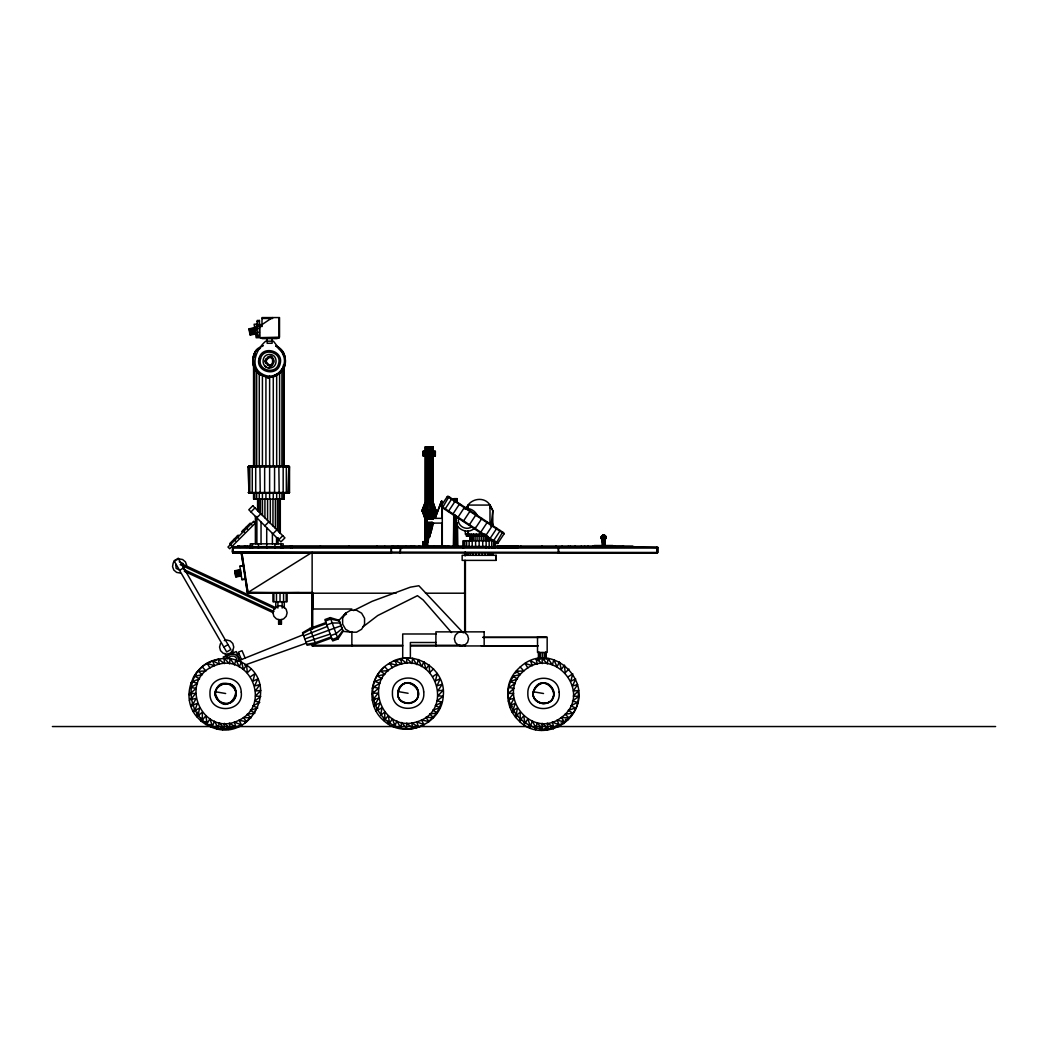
<?xml version="1.0" encoding="UTF-8"?>
<svg xmlns="http://www.w3.org/2000/svg" width="1048" height="1048" viewBox="0 0 1048 1048"><rect width="100%" height="100%" fill="white"/><g stroke="black" fill="none" stroke-linecap="round" stroke-linejoin="round"><path stroke-width="1.5" d="M391.52 546.663L233.377 546.663L232.826 553.056L232.722 547.947M237.49 546.807L237.49 546.113L251.52 546.113M244.996 546.807L244.996 546.113M253.577 466.15L253.577 364.756M256.026 330.683L256.026 326.138L262.223 326.491M262.498 515.433L262.419 493.189M264.921 517.856L264.921 499.123M270.319 523.253L270.319 499.123M272.965 525.913L272.965 499.123M279.017 338.059L279.017 318.186M279.606 499.123L279.606 493.189M280.301 533.236L280.301 499.123M283.484 499.123L283.484 493.189M284.021 499.123L284.021 493.189M284.204 493.189L284.191 499.123L253.577 499.123L253.577 493.189M292.261 546.663L292.261 545.956M423.143 455.88L423.143 451.321M423.602 455.88L423.602 451.321M424.296 546.349L424.296 541.659M424.335 455.88L424.335 451.321M425.069 518.93L433.243 518.93L436.296 511.411L433.243 502.647L425.069 502.647L422.03 510.402L425.069 518.93L425.069 541.659L425.174 518.93L422.2 510.402L425.174 502.647L425.147 455.88M425.278 546.349L425.278 541.659M425.305 455.88L425.305 451.321M425.475 518.93L425.475 541.659L425.475 518.93L422.724 510.402L425.475 502.647L425.554 455.88M425.96 518.93L425.96 541.659L425.96 518.93L423.575 510.402L425.96 502.647L426.025 455.88M426.457 546.349L426.457 541.659M426.484 455.88L426.484 451.321M426.615 541.659L426.615 522.179M426.654 455.88L426.615 502.647L424.715 510.402L426.615 518.93M427.388 541.659L427.388 522.179M427.414 455.88C429.811 476.906 424.244 498.232 427.388 518.93M427.767 544.79L427.767 541.659M427.781 455.88L427.781 451.321M428.252 522.179L428.252 541.659L422.934 541.659L422.934 546.349M428.265 455.88L427.571 510.402L428.252 518.93M429.156 536.799L429.156 522.179M430.073 536.799L430.073 522.179M430.073 451.321L430.073 446.828M430.938 533.55L430.938 522.179M431.711 530.301L431.711 522.179M432.352 527.052L432.352 522.179M433.243 451.321L433.243 446.828L425.069 446.828L425.174 451.321M435.903 646.053L435.903 631.865L484.163 631.865M440.894 547.37L440.894 546.676M441.798 501.298L441.798 518.354L425.829 518.354L425.829 523.109L441.798 523.109L441.798 547.004M442.295 547.004L442.295 501.298L441.365 501.298L435.116 518.354L441.378 501.298M445.204 546.807L445.204 546.113M448.361 546.663L448.361 545.956M453.941 546.807L453.941 546.113M455.553 546.794L455.553 516.31M455.553 501.861L455.553 498.651M489.979 524.472L490.006 505.071C484.084 495.534 468.784 498.73 466.019 509.289M496.176 560.379L496.176 555.322L462.155 555.322L462.155 560.379L496.176 560.379L496.176 555.322M538.96 660.279L538.947 651.961M544.292 659.192L544.292 652.865M556.265 546.807L556.265 546.113M558.82 552.479L558.322 547.37L558.322 553.056L657.358 553.056L657.424 547.947L656.795 547.37L657.424 552.479L232.145 551.916L232.708 546.807L251.127 546.807M562.108 546.807L562.108 546.113M568.357 546.807L568.357 546.113M575.077 546.807L575.077 546.113M581.326 546.807L581.326 546.113M594.295 546.807L594.295 546.113M601.002 546.807L601.002 546.113M608.508 546.807L608.508 546.113M615.228 546.807L615.228 546.113M622.722 546.807L622.722 546.113M632.809 546.807L632.809 546.113L494.591 546.113M259.76 326.897L259.773 323.963M492.796 526.345L492.822 510.704L490.006 505.071L468.26 505.071L466.019 509.394M200.888 717.932L200.875 720.972C249.581 757.743 291.226 671.401 230.128 658.498C168.977 655.288 184.907 748.311 241.512 724.941L239.075 720.212C202.984 738.853 176.64 680.322 214.526 665.677C248.9 651.083 272.794 704.151 239.075 720.212L246.594 721.81L243.398 717.553L251.088 717.854L247.21 714.199L254.847 713.203L250.407 710.256L257.756 707.99L252.896 705.828L259.76 702.343L254.599 701.047L260.769 696.462L255.463 696.042L260.769 690.475L255.463 690.973L259.76 684.58L254.625 685.968L257.769 678.947L252.935 681.174L254.847 673.72L250.472 676.746M383.673 717.5L383.66 720.552C404.201 740.15 441.771 724.142 443.212 696.226C446.92 668.087 411.235 646.944 388.454 664.078M454.753 546.794L454.858 514.699M454.898 501.861L454.911 498.651M519.756 718.627L519.743 721.679C541.672 742.94 582.216 722.491 578.155 692.217M454.072 546.794L454.269 514.699M454.347 501.861L454.374 498.651M453.627 546.794L453.876 514.699M489.992 507.887L490.006 505.071L492.822 510.704L490.923 526.345M453.47 546.794L453.745 514.699M312.356 629.023L312.841 593.207L312.134 592.5L247.315 592.513L241.171 552.348L243.621 566.798M464.867 632.271L464.827 560.523M464.683 593.207L465.26 560.523M452.618 514.463L459.666 503.787M492.481 525.415L485.434 536.104M541.672 727.77L541.541 730.43L539.628 728.059M228.621 703.195C250.538 693.213 218.246 669.96 215.429 693.514C225.831 725.046 252.633 677.021 220.263 684.711C202.513 698.322 235.525 714.867 235.879 692.597C233.796 673.602 204.91 688.431 218.914 701.099M398.017 691.562C395.253 703.915 415.44 708.199 418.021 695.833C421.532 684.737 404.279 677.794 399.131 688.222C390.38 708.658 427.06 707.125 416.593 687.488C402.458 670.576 386.856 703.68 409.388 703.418C432.667 697.274 404.594 668.821 398.017 691.562L408.091 693.278M533.445 691.785C530.864 703.116 548.667 708.487 552.872 697.693C557.772 688.235 544.37 678.305 536.746 685.746C521.603 702.239 556.894 712.732 553.462 690.881C544.633 668.834 519.31 699.409 543.139 703.667C568.475 700.863 541.79 667.249 533.445 691.785L543.519 693.514M385.441 718.574L383.66 720.552C365.569 705.592 369.04 674.283 389.62 663.214L396.982 665.441C434.527 649.93 455.801 710.479 416.803 721.862C381.315 733.495 362.019 678.58 396.982 665.441L394.952 660.528L401.829 663.96L400.677 658.773L406.873 663.332L406.598 658.013L411.943 663.554L412.571 658.275L416.908 664.629L418.414 659.533L421.61 666.528L423.968 661.76L425.92 669.2L429.051 664.891L429.732 672.567L433.545 668.847M430.073 518.93L430.741 510.402L430.047 455.88M233.324 547.947L232.826 553.056L233.39 547.37M254.454 368.359C251.586 362.503 252.411 354.735 256.891 349.914C250.38 357.014 251.887 368.857 259.655 374.267C283.694 383.909 252.332 373.023 254.454 368.359C249.974 346.168 261.987 347.844 263.336 345.512M232.656 551.916L233.193 552.479L233.232 546.807L232.708 552.479M232.708 546.807L233.377 546.663M265.026 361.193C276.122 343.705 276.122 378.669 265.026 361.193L265.93 361.193C274.825 347.176 274.825 375.197 265.93 361.193M513.363 547.37L513.455 546.663L512.747 547.37M456.011 516.337C451.858 527.341 467.853 536.602 475.15 527.354M197.535 712.155L196.736 716.662L200.875 720.972L202.644 718.994M430.938 518.93C434.082 498.232 428.501 476.906 430.898 455.88M516.127 714.356L515.603 717.369L519.743 721.679L521.511 719.701M457.675 517.804L464.644 507.062M487.425 522.087L480.377 532.764M217.316 726.369L216.739 728.976L215.259 726.303M536.183 727.076L535.607 729.67L534.126 727.011M605.862 537.847L604.709 539.72L602.443 539.72C598.225 537.205 605.141 532.384 605.993 537.257L601.159 537.257M264.646 466.819L264.817 466.15L259.917 466.819L260.232 493.189L264.646 492.521L264.646 466.819L269.624 466.15M274.563 492.521L274.393 493.189L279.161 492.521L278.847 466.15L274.563 466.819L274.563 492.521L269.624 493.189M604.644 545.536L604.513 539.72L605.993 537.847C605.875 532.436 598.251 536.746 602.508 539.72L602.508 545.536M431.711 518.93L433.61 510.402L431.711 502.647L431.658 455.88M216.726 660.057C191.863 664.458 180.151 697.627 196.736 716.662L198.819 715.011M268.393 365.582L268.629 364.717M270.515 357.669L270.751 356.792M220.512 643.511L219.556 647.061L220.512 650.611L223.106 653.205L226.656 654.162L230.206 653.205L232.8 650.611L233.756 647.061L232.8 643.511L230.206 640.918L226.656 639.974L224.285 640.603M426.064 546.886L433.531 523.109M432.352 518.93L434.737 510.402L432.352 502.647L432.287 455.88M439.571 707.19L441.064 702.959M194.417 708.841L193.395 711.71L195.727 710.426M376.18 711.291L377.201 708.409M513.284 709.535L512.249 712.417L515.603 717.369L517.686 715.705M432.837 518.93L435.588 510.402L432.837 502.647L432.772 455.88M263.192 376.009L259.655 374.267L254.572 368.293M255.227 353.53L254.323 357.158M267.004 376.966C284.571 380.254 292.798 352.77 276.109 346.063M433.138 518.93L436.112 511.411L433.138 502.647M463.229 521.459L470.277 510.769M481.884 518.419L474.836 529.109M212.037 724.758L211.028 727.22L210.019 724.338M393.812 726.801L394.821 724.338M530.904 725.465L529.895 727.928L528.886 725.046M230.285 702.566C225.648 705.042 219.189 703.169 216.753 698.413M398.436 689.872L399.209 688.261M259.917 466.819L260.232 466.15L255.712 466.819L255.712 492.521L256.157 493.189L259.917 492.521M279.161 492.521L278.847 493.189L283.17 492.521L283.17 466.819L282.724 466.15L279.161 466.819M400.65 547.37L400.153 553.056L400.65 547.37L657.83 547.37L657.83 552.479M248.913 493.189L248.428 466.819L249.097 466.15L248.245 466.819L289.523 466.819L288.685 466.15L289.523 466.819L289.523 492.521L287.873 493.189L288.855 466.15L248.913 466.15L248.245 466.819L248.913 493.189L288.855 493.189L289.34 466.819L282.908 466.373M253.367 714.238L255.555 710.334M439.073 708.605L436.151 713.819L427.911 722.426M192.426 703.601L190.919 706.26L193.448 705.396M375.21 703.182L373.717 705.841L376.232 704.976M267.306 365.123L267.751 364.35M271.393 358.036L271.851 357.25M345.578 613.198L342.631 618.281L342.631 624.163L345.578 629.245L350.661 632.193L356.543 632.193L361.626 629.245L364.56 624.163L364.56 618.281L361.626 613.198L356.543 610.25L350.661 610.25L345.578 613.198L339.067 620.246L343.063 631.328L338.019 638.992L332.688 640.931L324.906 619.565L330.238 617.626L339.041 620.233L343.089 631.328L350.648 632.154M207.098 722.282L205.683 724.535L205.185 721.522M441.064 506.001L447.339 496.49L448.321 496.294L503.839 532.895L504.036 533.891L497.774 543.388L496.791 543.585L441.274 506.983L441.064 506.001L497.774 543.388M469.032 525.284L476.08 514.594M255.712 466.819L256.157 466.15L252.267 466.819L252.267 492.521L252.817 493.189L255.712 492.521M283.17 492.521L282.724 493.189L286.34 492.521L286.34 466.819L285.79 466.15L283.17 466.819M193.382 677.322L196.736 672.371M513.926 675.554C506.354 686.191 505.961 701.073 512.249 712.417L514.594 711.134M281.44 370.101L282.868 368.045M342.814 630.582L337.495 637.551L332.164 639.503M251.494 716.57L245.127 722.845M189.413 700.47L191.339 698.112M508.28 701.178L510.206 698.82M252.267 466.819L252.817 466.15L249.791 466.819L249.791 492.521L250.42 493.189L252.267 492.521M286.34 492.521L285.79 493.189L288.501 492.521M488.289 547.37L488.905 546.663L489.534 547.37M391.349 553.056L391.349 547.37L391.349 553.056L233.324 552.479M249.791 466.819L250.42 466.15L248.428 466.819M520.24 667C483.953 698.178 536.249 752.778 568.972 717.854C600.059 686.754 552.637 637.25 520.24 667L523.79 670.956C554.012 643.826 594.255 693.828 561.283 717.553C531.69 740.333 495.206 694.994 523.79 670.956L516.101 671.31L520.266 674.624L512.747 676.261L517.424 678.816L510.284 681.711L515.315 683.44L508.778 687.501L514.031 688.353L508.267 693.449L513.599 693.409L508.778 699.409L514.018 698.466L510.284 705.199L515.288 703.378L512.747 710.649L517.371 708.016L516.088 715.601L520.201 712.221L520.227 719.91L523.712 715.889L525.035 723.474L527.786 718.915L530.367 726.172L532.319 721.207L536.091 727.915L537.166 722.701L542.013 728.674L542.196 723.356L547.986 728.425L547.279 723.146L553.842 727.168L552.244 722.085L559.383 724.941L556.947 720.212L564.479 721.81L561.283 717.553L568.972 717.854L565.095 714.199L572.719 713.203L568.291 710.256L575.64 707.99L570.78 705.828L577.631 702.343L572.47 701.047L578.64 696.462L573.335 696.042L578.64 690.475L573.348 690.973L577.631 684.58L572.496 685.968L575.64 678.947L570.819 681.174L572.732 673.72L568.344 676.746M515.59 673.078L517.66 670.917M225.87 658.17L229.695 654.306L235.132 654.279L238.983 658.105L238.996 660.816M227.717 658.917L230.468 656.14L234.372 656.114L237.162 658.865M288.685 493.189L289.523 492.521L248.245 492.521M250.957 511.922L254.965 507.9M238.21 535.096L229.682 543.624L231.385 545.327M241.63 531.69L250.158 523.149L251.861 524.865M256.826 517.791L260.847 513.782M264.856 525.821L268.877 521.812M272.886 533.851L276.895 529.843M278.768 539.733L282.777 535.711M464.998 644.965L467.591 642.372L468.548 638.822L467.591 635.271L464.998 632.678L461.447 631.721L457.911 632.678L455.304 635.271L454.36 638.822L455.304 642.372L457.911 644.965L461.447 645.909L464.985 644.926M251.101 669.069L247.289 672.79L246.608 665.126L243.477 669.423L241.525 661.982L239.167 666.764L235.97 659.755L234.451 664.851L230.128 658.498L229.499 663.777L224.154 658.236L224.429 663.554L218.22 658.995L219.386 664.196L212.508 660.751L214.526 665.677L207.163 663.436L209.993 667.943M568.972 669.069L565.16 672.79L564.492 665.126L561.361 669.423L559.396 661.982L557.038 666.764L553.855 659.755L552.335 664.851L548.012 658.498L547.37 663.777L542.039 658.236L542.301 663.554L536.104 658.995L537.27 664.196L530.38 660.751L532.41 665.677L525.048 663.436L527.878 667.943M249.791 492.521L249.097 493.189L248.428 492.521M258.306 349.6L260.428 348.303M266.991 377.084C276.462 378.197 285.488 370.442 285.488 360.853C284.296 350.595 286.314 366.761 283.563 368.49M191.208 692.505L188.915 694.523L191.574 694.536M371.699 694.09L373.992 692.086M342.08 628.551L336.081 633.647L330.736 635.586M604.513 539.72L605.469 536.681L603.098 535.174L601.578 537.257L602.639 539.72L602.639 545.536M363.106 626.756L377.725 615.543L417.458 595.683L423.13 599.941L451.518 632.573M432.916 676.51L437.304 673.497L435.379 680.951L440.212 678.724L437.068 685.746L442.204 684.357L437.92 690.75L443.212 690.252L437.907 695.82L443.212 696.226L437.042 700.824L442.204 702.121L435.339 705.605L440.212 707.767L432.863 710.033L437.291 712.981L429.667 713.976L433.531 717.631L425.842 717.33L429.051 721.574L421.519 719.976L423.955 724.718C388.441 743.87 353.779 692.571 384.812 666.764L388.349 670.733L380.673 671.087L384.839 674.388L377.319 676.039L381.983 678.593L374.856 681.488L379.887 683.217L373.35 687.265L378.603 688.13L372.839 693.226L378.158 693.187L373.35 699.186L378.577 698.243L374.856 704.976L379.861 703.156L377.306 710.413L381.944 707.793L380.66 715.378L384.773 711.998L384.799 719.688L388.284 715.666L389.607 723.251L392.358 718.692L394.939 725.937L396.891 720.985L400.65 727.692L401.738 722.478L406.585 728.452L406.768 723.133L412.558 728.203L411.838 722.924L418.401 726.945L416.803 721.862L423.955 724.718M272.428 317.57L259.747 326.138L259.747 337.194L260.441 337.888L278.807 337.875L279.515 337.168L279.515 317.57L261.987 317.57L261.987 325.43M396.105 593.207L248.127 593.207L247.957 592.5L310.771 553.2M372.197 688.143L374.804 686.545M325.993 622.564L309.998 628.381L302.518 632.743L307.064 645.227L315.592 643.76L331.6 637.944M265.629 363.459L266.415 363.014M272.729 359.372L273.515 358.914M223.853 647.048L228.032 644.638M302.82 633.582L310.365 629.416L326.373 623.586M282.475 353.739C289.209 364.521 277.89 379.324 265.72 375.551C248.324 369.879 254.926 350.294 265.694 341.19L273.449 341.19L282.868 353.53M274.576 375.381L277.917 373.638M471.81 526.738C466.517 530.799 458.107 526.515 458.29 519.847M604.342 545.536C607.002 533.013 601.12 532.292 603.307 545.536M343.665 615.543L346.508 614.128M353.595 610.578L372.053 601.356L410.371 587.168L418.873 585.74L463.255 632.861M239.861 566.248L243.228 565.737L239.861 566.248L241.905 579.636L245.271 579.125L241.905 579.636M303.658 635.861L327.395 626.403M286.34 466.819L287.873 466.15L288.501 466.819M223.159 657.057L236.232 651.555L239.913 660.292M237.451 654.437L239.023 653.782M238.001 660.934L303.252 634.747M190.919 682.772L193.749 681.645M325.43 621.005L330.762 619.054L339.316 620.979M326.858 624.909L332.19 622.971L340.05 623.01M304.798 638.992L341.072 625.787M330.199 634.092L305.924 642.11M331.22 636.909L315.212 642.738L306.763 644.389M455.33 500.918L448.282 511.607M489.77 538.96L496.817 528.271M244.747 665.126L306.317 643.144M509.786 706.968L512.302 706.103M393.799 661.38L398.083 660.07M451.898 498.665L444.863 509.341M493.202 541.226L500.25 530.537M265.183 362.372L266.048 362.136M273.096 360.25L273.973 360.014M604.106 545.536C607.015 532.397 599.692 532.79 602.823 545.536M254.323 364.416L255.227 368.045M449.526 497.093L448.57 497.315L442.479 507.782M495.573 542.785L496.529 542.563L502.621 532.096M274.812 376.18L270.96 377.11M603.858 545.536C605.534 532.528 601.12 532.882 603.045 545.536M372.197 700.051L374.83 699.619M464.474 508.87C469.949 507.442 475.831 511.057 477.6 516.337M254.69 327.906L249.07 328.771L250.013 334.915L255.62 334.063M249.11 329.007L254.716 328.155M249.201 329.609L254.808 328.758M249.372 330.736L254.978 329.793M249.542 331.849L255.162 330.985M249.725 333.041L255.332 332.177M249.883 334.076L255.502 333.225M249.974 334.679L255.594 333.814M240.411 569.863L234.791 570.728L235.734 576.872L241.354 576.02M234.831 570.95L240.451 570.112M234.948 571.736L240.542 570.715M240.699 571.75L235.433 572.64M235.263 573.793L240.883 572.942M235.433 574.907L241.066 574.134M235.603 576.033L241.223 575.169M235.708 576.649L241.315 575.771M269.624 466.819L274.393 466.15L274.563 466.819M269.624 492.521L264.817 493.189L264.646 492.521M269.572 367.927C278.218 368.254 278.218 354.132 269.572 354.46C260.926 354.132 260.926 368.254 269.572 367.927L267.829 367.691M399.511 659.624L402.471 659.244M256.983 324.107L254.127 324.251L256.184 337.744L278.729 337.194M273.738 592.932L248.127 593.207L247.315 592.513L241.813 552.348L247.957 592.5L312.134 593.207L312.618 629.023M286.536 592.788L299.335 592.644M464.683 645.293L465.391 645.293L464.683 646L464.683 645.293L410.803 645.293M261.987 318.474L272.637 318.474M257.166 321.526L259.432 321.526M257.166 324.435L259.432 324.435M257.166 328.404L259.432 328.404M257.166 332.386L259.432 332.386M257.166 335.294L259.432 335.294M257.166 337.207L259.432 337.207M261.987 337.77L278.729 337.77M273.214 361.193L274.118 361.193M435.326 451.321L422.986 451.321L422.986 455.88L435.326 455.88L435.326 451.321L435.169 455.88M453.889 498.651L457.216 498.651L457.242 501.861L457.085 498.651M422.03 510.402L436.296 510.402M422.03 511.411L436.296 511.411M485.329 534.179L465.325 534.179L465.325 531.048M602.993 535.174L604.159 535.174M602.443 535.384L604.709 535.384M601.971 535.711L605.194 535.711M601.578 536.157L605.587 536.157M601.303 536.681L605.862 536.681M601.159 537.847L605.993 537.847M601.303 538.423L605.862 538.423M601.578 538.947L605.587 538.947M601.971 539.393L605.194 539.393M281.886 545.969L463.701 546.113M391.205 546.532L414.052 546.532M426.811 546.532L449.644 546.532M463.478 546.532L485.407 546.532M602.233 546.532L624.163 546.532M517.358 546.807L521.079 546.807M624.045 546.807L657.83 547.37M232.145 547.37L396.144 547.37M232.826 547.947L657.424 547.947L657.358 553.056L232.722 553.056M394.362 548.235L401.554 548.235M233.285 551.628L233.377 552.348M425.501 593.207L465.391 593.207M312.134 609.006L351.866 609.006M436.243 633.988L402.707 633.988L402.707 658.118L410.371 658.118L410.371 642.503L436.099 642.503M537.506 637.079L547.161 637.119L547.161 652.446L537.519 652.446L537.519 637.119M482.931 637.354L546.021 637.354M482.931 637.394L546.034 637.394M312.841 645.293L312.841 646L312.134 645.293L402.642 645.293M481.307 645.869L537.925 645.869M312.134 646.079L402.642 646M410.803 646L537.938 645.909M52.4 726.539L995.6 726.539M565.435 719.465L568.475 719.596M215.561 691.785L225.648 693.514M180.243 573.046L176.627 572.404L173.811 570.047L172.553 566.588L173.195 562.972L175.553 560.156L179.012 558.898L182.627 559.54L185.444 561.898L186.701 565.357M561.008 722.897L563.994 723.552L562.422 721.404M254.599 466.819L248.913 466.15M265.183 360.014L266.048 360.25M273.096 362.136L273.973 362.372M457.897 644.926L461.447 645.869M241.512 724.941L234.359 722.085L235.957 727.168L229.394 723.146L230.115 728.425L224.324 723.356L224.141 728.674L219.294 722.701L218.207 727.915L214.434 721.207L212.495 726.172L209.914 718.915L207.15 723.474L205.827 715.889L202.343 719.91L202.329 712.221L198.216 715.601L199.487 708.016L194.863 710.649L197.404 703.378L192.4 705.199L196.133 698.466L190.893 699.409L195.714 693.409L190.395 693.449L196.159 688.353L190.906 687.501L197.443 683.44L192.413 681.711L199.539 678.816L194.876 676.261L202.395 674.624L198.216 671.31L205.906 670.956L202.356 667M556.082 725.544L558.898 726.683L557.719 724.299M179.26 561.728L183.112 563.536L183.479 567.767L179.994 570.217L176.143 568.409L175.763 564.178M182.313 564.086L275.729 607.657M180.23 564.689L275.126 608.94M183.479 569.326L273.934 611.508M184.356 571.304L273.332 612.792M234.935 689.204L235.486 690.907M265.629 358.914L266.415 359.372M272.729 363.014L273.515 363.459M550.763 727.312L553.357 728.923L552.597 726.369M231.896 726.605L234.49 728.216M447.339 496.49L504.036 533.891M264.817 365.949L266.205 367.023M281.205 371.66L278.323 374.346M277.917 347.936L279.79 349.6M545.235 728.15L547.514 730.181L547.2 727.535M226.368 727.456L228.647 729.474M505.136 547.37L504.416 546.663L504.52 547.37M245.887 527.419L247.603 529.122M242.874 530.432L244.577 532.135M236.966 536.34L238.669 538.056M233.953 539.366L235.656 541.069M220.761 727.351L222.674 729.736M389.62 663.214L392.437 667.72M267.306 357.25L267.751 358.036M271.393 364.35L271.851 365.123M245.167 658.144L242.023 650.664L238.355 652.21L241.499 659.677M232.328 650.428L233.363 652.891M225.084 653.48L226.119 655.93M330.238 617.626L338.019 638.992M309.985 628.341L315.592 643.76M268.393 356.792L268.629 357.669M270.515 364.717L270.751 365.582M492.167 521.891L492.796 525.074M246.332 582.871L247.957 592.5M524.052 722.229L524.55 725.229M387.97 721.103L388.467 724.116M249.45 328.941L250.315 334.639M235.171 570.898L236.036 576.596M467.893 531.048L468.299 534.179L468.299 530.943M464.801 601.356L465.22 632.271M457.452 525.939L457.635 546.794M457.282 522.729L457.465 546.794M456.718 498.651L456.745 501.861M456.876 522.729L457.02 546.794M233.167 547.37L233.18 549.925M456.181 498.651L456.194 501.861M456.247 516.31L456.339 546.794M468.26 505.071L468.273 509.918M433.06 455.88L433.243 502.647M634.499 547.37L634.499 546.676L411.838 546.676L411.838 547.37M624.425 546.676L624.425 547.37M616.931 546.676L616.931 547.37M612.753 546.676L612.753 545.536L594.308 545.536L594.308 546.676M611.403 545.956L611.403 546.663M610.211 546.676L610.211 547.37M604.709 539.72L604.709 545.536M603.582 535.096L603.582 545.536M602.705 546.676L602.705 547.37M598.801 545.956L598.801 546.663M595.985 546.676L595.985 547.37M593.103 545.956L593.103 546.663M589.736 546.676L589.736 547.37M588.046 546.113L588.046 546.807M584.587 545.956L584.587 546.663M583.029 546.676L583.029 547.37M576.767 546.676L576.767 547.37M570.4 545.956L570.4 546.663M570.06 546.676L570.06 547.37M563.798 546.676L563.811 547.37M557.968 546.676L557.968 547.37M556.213 545.956L556.213 546.663M546.231 652.943L546.244 659.297M545.707 651.961L545.72 658.694M542.34 652.603L542.34 658.93M542.026 545.956L542.026 546.663M540.388 652.865L540.388 659.192M538.423 652.943L538.436 659.297M520.738 545.956L520.738 546.663M516.337 545.825L516.337 547.528M507.966 545.825L507.966 547.528M499.595 545.825L499.595 547.528M495.206 542.196L495.206 548.143M494.813 540.716L494.813 548.143M493.621 548.143L493.621 540.716L463.111 540.716L463.111 548.143M493.228 553.03L493.228 555.322M492.888 553.03L492.888 555.322M491.839 553.03L491.839 555.322M491.709 540.716L491.709 548.143M490.163 553.03L490.163 555.322M489.167 540.716L489.167 548.143M488.525 537.598L488.525 540.716M488.289 537.598L488.289 540.716M487.936 553.03L487.936 555.322M487.595 536.039L487.595 540.716M486.482 536.039L486.482 540.716M486.128 540.716L486.128 548.143M485.263 553.03L485.263 555.322M485.001 540.716L485.001 536.039L466.321 536.039L466.321 534.179M484.15 631.826L484.163 646.053M483.22 536.039L483.22 540.716M482.735 540.716L482.735 546.65M482.29 553.03L482.29 555.322M482.028 534.179L482.028 536.039M481.242 536.039L481.242 540.716M479.159 534.179L479.159 546.65M479.159 553.03L479.159 555.322M477.076 536.039L477.076 540.716M476.303 534.179L476.303 536.039M476.028 553.03L476.028 555.322M475.596 540.716L475.596 546.65M475.098 536.039L475.098 540.716M473.591 534.179L473.591 536.039M473.329 536.039L473.329 540.716M473.054 553.03L473.054 555.322M472.203 540.716L472.203 546.65M471.849 536.039L471.849 540.716M471.155 534.179L471.155 536.039M470.722 536.039L470.722 540.716M470.395 553.03L470.395 555.322M470.041 536.039L470.041 540.716M469.805 536.039L469.805 540.716M469.124 534.179L469.124 536.039M469.163 540.716L469.163 546.65M468.168 553.03L468.168 555.322M467.591 534.179L467.591 536.039M466.635 534.179L466.635 536.039M466.622 540.716L466.622 546.65M466.491 553.03L466.491 555.322M465.443 553.03L465.443 555.322M465.391 560.523L465.391 632.271M465.089 553.03L465.089 555.322M464.709 540.716L464.709 546.65M464.683 552.348L464.683 555.61M464.683 560.523L464.683 632.271M463.517 540.716L463.517 548.143M462.561 545.956L462.561 546.663M454.622 546.676L454.622 547.37M445.898 546.676L445.898 547.37M434.724 451.321L434.724 455.88M433.977 451.321L433.977 455.88M434.173 545.956L434.173 546.663M433.138 446.828L433.138 451.321M433.007 451.321L433.007 455.88M432.352 446.828L432.352 451.321M431.841 451.321L431.841 455.88M431.711 446.828L431.711 451.321M430.938 446.828L430.938 451.321M430.531 451.321L430.531 455.88M429.156 446.828L429.156 518.93M428.252 446.828L428.252 451.321M427.388 446.828L427.388 451.321M427.256 518.354L427.256 523.109M426.615 446.828L426.615 451.321M425.96 446.828L425.96 451.321M425.475 446.828L425.475 451.321M424.388 546.676L424.388 547.37M423.706 546.113L423.706 546.807M423.549 541.659L423.549 546.349M423.091 541.659L423.091 546.349M420.366 546.676L420.366 547.37M419.685 546.113L419.685 546.807M419.397 546.676L419.397 547.37M418.702 546.113L418.702 546.807M415.362 546.676L415.362 547.37M414.681 546.113L414.681 546.807M411.157 546.113L411.157 546.807M405.799 545.956L405.799 546.663M398.188 546.113L398.188 546.807M393.183 546.113L393.183 546.807M385.337 546.676L385.337 547.37M384.655 546.113L384.655 546.807M377.241 545.956L377.241 546.663M351.866 631.577L351.866 646.079M348.84 545.956L348.84 546.663M320.439 545.956L320.452 546.663M312.841 593.207L312.841 609.491M312.134 552.348L312.134 629.023M292.065 545.969L292.065 547.672M290.44 545.969L290.44 547.672M287.126 593.207L287.126 601.722L272.938 601.722L272.938 593.207M286.169 593.207L286.169 601.722M284.191 364.756L284.191 466.15M284.283 601.762L284.283 608.063M284.021 364.756L284.021 466.15M283.576 593.207L283.576 601.722M283.484 364.756L283.484 466.15M283.183 548.209L283.183 543.833L250.262 543.833L250.262 548.209M282.449 545.969L282.449 547.672M282.161 601.762L282.161 608.063M281.925 369.656L281.925 466.15M281.925 493.189L281.925 499.123M281.454 619.565L281.454 624.149L278.611 624.149L278.611 619.565M280.982 543.833L280.982 548.209M280.733 619.565L280.733 624.149M279.973 499.123L279.973 532.908M280.026 593.207L280.026 601.722M279.606 372.931L279.606 466.15M279.318 619.565L279.318 624.149M278.991 499.123L278.991 531.939M278.074 537.585L278.074 543.886M277.903 601.762L277.903 608.063M277.445 499.123L277.445 530.38M277.104 337.875L277.104 338.596L262.144 338.596L262.144 337.888M276.672 374.568L276.672 466.15M276.672 493.189L276.672 499.123M276.554 537.637L276.554 543.925M276.476 593.207L276.476 601.722M275.768 601.762L275.768 608.063M275.388 499.123L275.388 528.336M274.956 543.833L274.956 548.209M273.882 593.207L273.882 601.722M273.279 376.206L273.279 466.15M273.279 493.189L273.279 499.123M272.401 533.432L272.401 544.135M272.126 338.596L272.126 343.286L267.135 343.286L267.135 338.596M269.572 356.648L269.572 357.551M269.572 364.835L269.572 365.739M269.624 376.206L269.624 499.123M267.581 499.123L267.581 520.515M266.716 527.825L266.716 548.209M265.93 376.206L265.93 466.15M265.93 493.189L265.93 499.123M262.419 374.568L262.419 466.15M261.044 522.114L261.044 543.964M260.441 499.123L260.441 513.389M259.275 372.931L259.275 466.15M259.275 493.189L259.275 499.123M258.895 499.123L258.895 511.83M258.489 543.833L258.489 548.209M257.926 499.123L257.926 510.861M257.585 499.123L257.585 510.533M256.681 369.656L256.681 466.15M256.681 493.189L256.681 499.123M256.891 516.402L256.891 543.742M255.371 516.481L255.371 543.755M254.808 368.031L254.808 466.15M254.808 493.189L254.808 499.123M253.747 364.756L253.747 466.15M253.747 493.189L253.747 499.123M252.463 543.833L252.463 548.209M249.267 546.676L249.267 547.37M247.564 546.113L247.564 546.807M247.472 546.676L247.472 547.37M247.001 546.676L247.001 547.37M246.686 546.676L246.686 547.37M246.542 546.676L246.542 547.37M246.07 546.676L246.07 547.37M245.769 546.113L245.769 546.807M245.311 546.113L245.311 546.807M244.839 546.113L244.839 546.807M244.367 546.113L244.367 546.807M240.752 546.676L240.752 547.37M240.293 546.676L240.228 547.37M239.049 546.113L239.193 547.37M238.276 546.113L238.276 546.807M238.119 546.113L238.119 546.807M241.25 692.139C243.857 713.033 209.128 714.5 209.98 693.449C209.076 674.113 240.529 672.803 241.25 692.139M423.706 691.916C426.313 712.81 391.585 714.278 392.424 693.226C391.52 673.89 422.973 672.567 423.706 691.916M432.837 446.828L432.837 451.321L432.837 446.828M559.134 692.139C561.741 713.033 527.013 714.5 527.851 693.449C526.947 674.113 558.414 672.803 559.134 692.139M465.391 552.348L465.338 555.61L465.391 552.348M259.066 358.377C254.939 371.726 276.973 377.634 280.078 364.01C284.204 350.648 262.17 344.753 259.066 358.377M260.52 358.77C256.97 370.272 275.952 375.354 278.624 363.617C282.174 352.102 263.192 347.019 260.52 358.77M273.882 609.255L272.938 612.792L273.882 616.342L276.476 618.936L280.026 619.892L283.576 618.936L286.169 616.342L287.126 612.792L286.169 609.255L283.576 606.648L280.026 605.705L276.476 606.648L273.882 609.255M278.441 347.294L283.523 353.268L284.899 356.949L283.628 353.215L278.441 347.294M252.817 505.752L248.808 509.773L280.916 541.881L284.925 537.86L252.817 505.752M253.564 521.446L227.979 547.03L229.682 548.746L255.28 523.149L253.564 521.446M178.212 558.361L174.034 560.772L226.682 651.961L230.861 649.55L178.212 558.361M259.432 320.465L257.166 320.465L257.166 336.356L259.432 336.356L259.432 320.465M518.184 545.825L497.748 545.825L497.748 547.528L518.184 547.528L518.184 545.825M278.375 347.399L276.056 346.181L278.375 347.399M239.966 547.37L239.966 546.676L239.822 547.37M238.59 546.807L238.59 546.113L238.538 546.807"/></g></svg>
